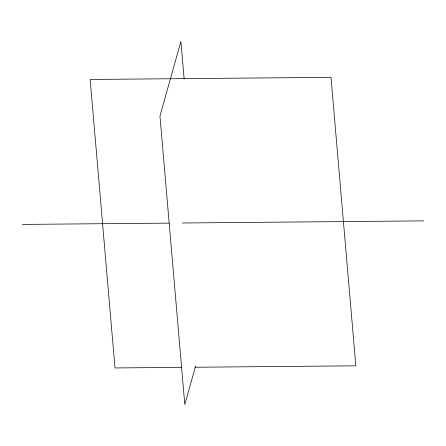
<?xml version="1.0" encoding="UTF-8"?>
<svg xmlns="http://www.w3.org/2000/svg" width="446" height="446" viewBox="0 0 446 446"><rect width="100%" height="100%" fill="white"/><g stroke="black" fill="none" stroke-linecap="round" stroke-linejoin="round"><path stroke-width="0.67" d="M195.66 365.915L184.8 404.544L159.952 116.055L180.92 41.456L184.148 78.903M22.3 224.416L169.084 223.123M182.303 223.006L423.7 220.87M181.823 367.365L115.001 367.956L90.159 79.466L330.999 77.336L355.841 365.826L195.053 367.248"/></g></svg>
